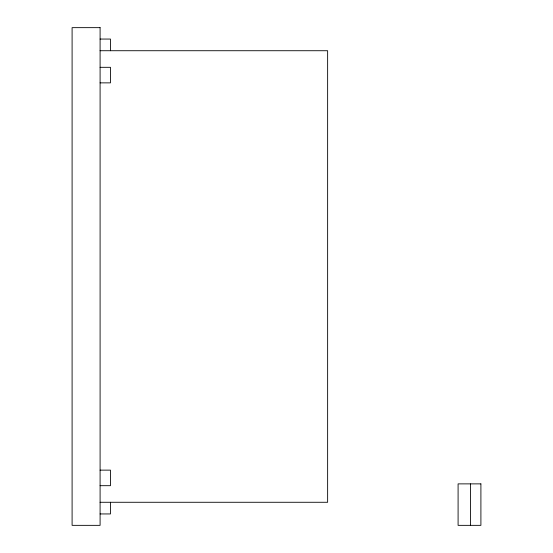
<?xml version="1.0" encoding="UTF-8"?>
<svg xmlns="http://www.w3.org/2000/svg" width="553" height="553" viewBox="0 0 553 553"><rect width="100%" height="100%" fill="white"/><g stroke="black" fill="none" stroke-linecap="round" stroke-linejoin="round"><path stroke-width="0.83" d="M100.093 39.056L110.462 39.056L110.462 50.724M100.093 50.724L327.632 50.724L327.632 502.276L100.093 502.276M100.093 67.314L110.462 67.314L110.462 82.867L100.093 82.867M100.093 470.133L110.462 470.133L110.462 485.686L100.093 485.686M100.093 513.944L110.462 513.944L110.462 502.276M470.534 483.875L470.534 525.35M100.093 27.65L72.097 27.65L72.097 525.35L100.093 525.35L100.093 27.65M480.903 483.875L458.091 483.875L458.091 525.35L480.903 525.35L480.903 483.875"/></g></svg>
